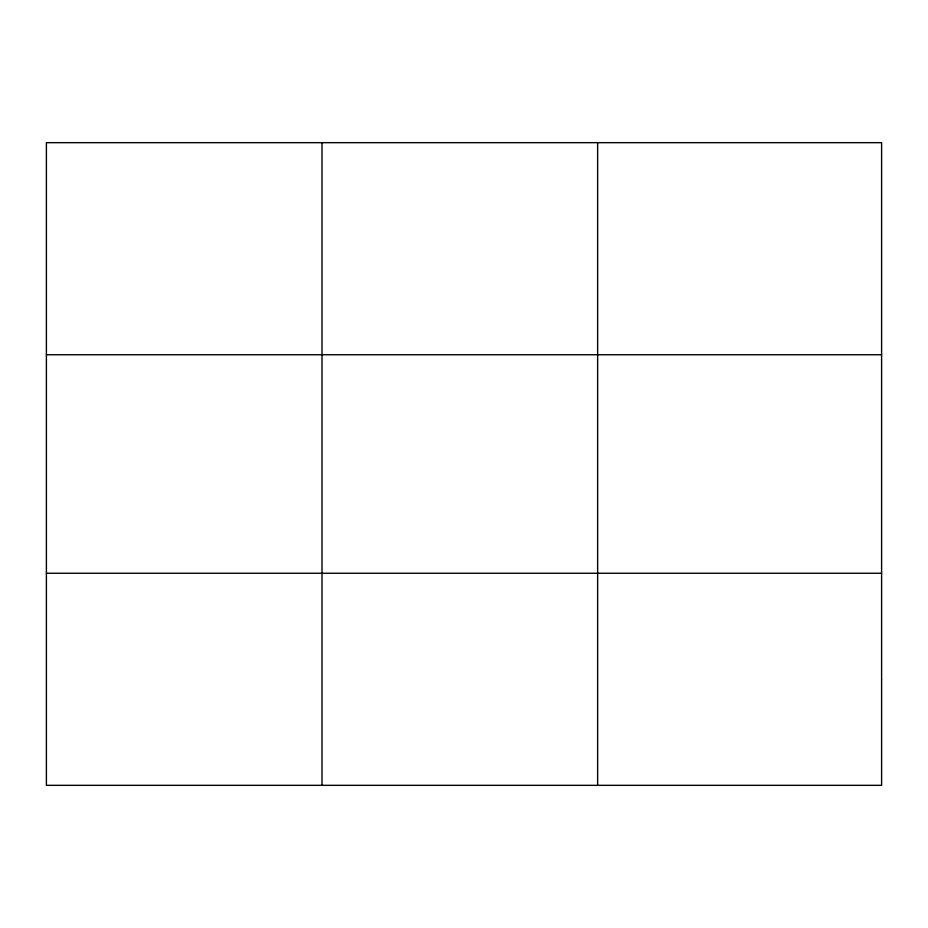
<?xml version="1.0" encoding="UTF-8"?>
<svg xmlns="http://www.w3.org/2000/svg" width="928" height="928" viewBox="0 0 928 928"><rect width="100%" height="100%" fill="white"/><g stroke="black" fill="none" stroke-linecap="round" stroke-linejoin="round"><path stroke-width="1.39" d="M322.016 785.332L322.016 142.668M597.632 785.332L597.632 142.668M46.4 354.751L881.6 354.751M46.4 573.249L881.6 573.249M881.6 679.296L881.6 785.332L46.4 785.332L46.4 142.668L881.6 142.668L881.6 679.296"/></g></svg>
